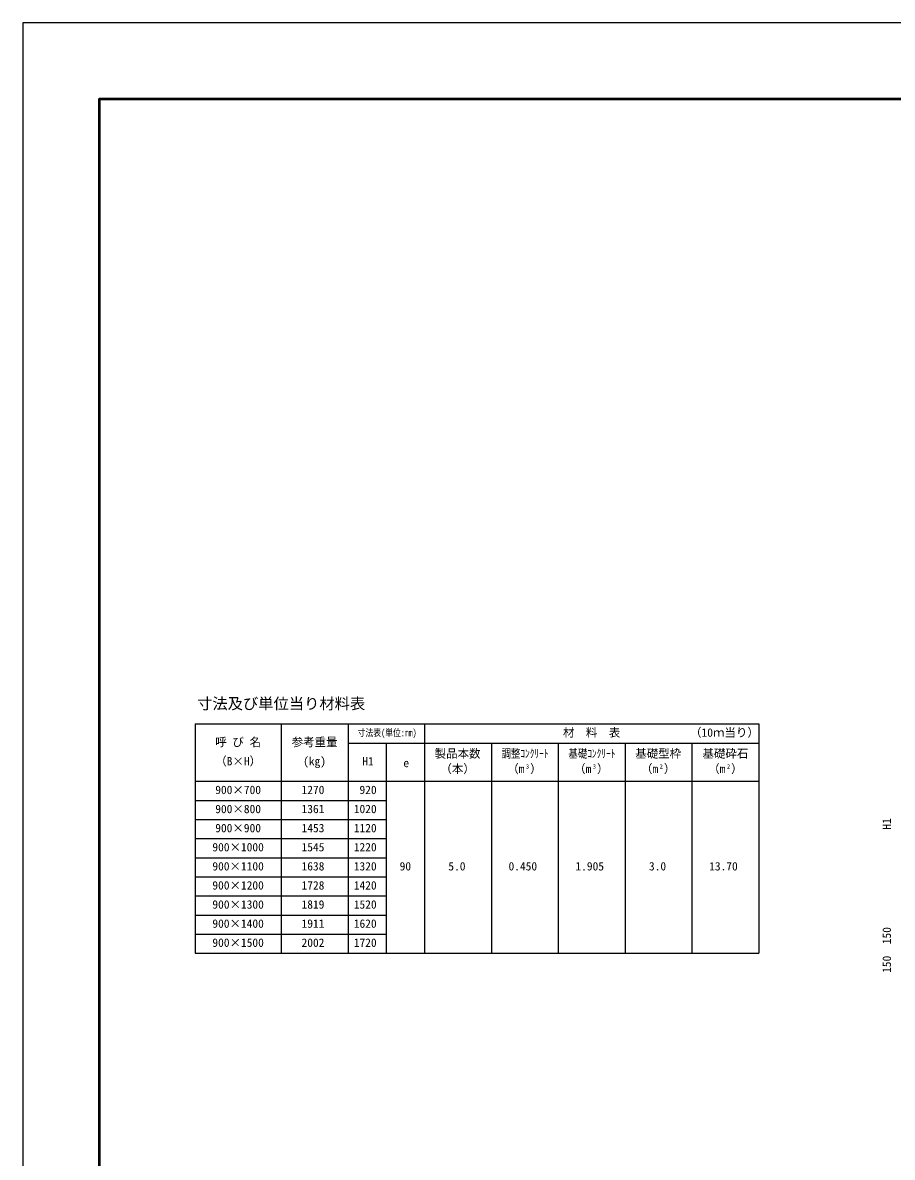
# Model space of a CAD drawing. Units: millimetres, scale not verified. Extents: x -16800 to 16800, y -5940 to 5940.
# Drawn here: x -16800 to -12249, y 0 to 5940 of the extents above; entities that cross this region are included whole.
import ezdxf
from ezdxf.enums import TextEntityAlignment as Align

# ---------------------------------------------------------------- set-up
doc = ezdxf.new("R2010")
doc.units = ezdxf.units.MM
doc.header["$LTSCALE"] = 20
for name, color, linetype, lineweight in [('0-0_DIM', 7, 'Continuous', 25), ('0-1_Defpoints', 5, 'Continuous', 25), ('0-3_HYO', 3, 'Continuous', 25), ('0-4_HYO2', 4, 'Continuous', 25), ('0-6_TXT', 7, 'Continuous', 25), ('0-7_WAKU', 3, 'Continuous', 25)]:
    doc.layers.add(name, color=color, linetype=linetype, lineweight=lineweight)
doc.styles.add('ＭＳ ゴシック', font='')
doc.styles.get('ＭＳ ゴシック').set_extended_font_data('MS Gothic')

msp = doc.modelspace()

# ---------------------------------------------------------------- linework, layer by layer
at = {"layer": '0-1_Defpoints'}
msp.add_lwpolyline([(-16800, -5940), (0, -5940), (0, 5940), (-16800, 5940)], close=True, dxfattribs=at)
at = {"layer": '0-3_HYO'}
for p, q in [((-15897.29, 2268.5), (-15897.29, 1068.5)), ((-15897.29, 2268.5), (-12947.29, 2268.5)), ((-15447.29, 2268.5), (-15447.29, 1068.5)), ((-15097.29, 2268.5), (-15097.29, 1068.5)), ((-14697.29, 2268.5), (-14697.29, 1068.5)), ((-12947.29, 2268.5), (-12947.29, 1068.5)), ((-15097.29, 2168.5), (-12947.29, 2168.5)), ((-14897.29, 2168.5), (-14897.29, 1068.5)), ((-14347.29, 2168.5), (-14347.29, 1068.5)), ((-13997.29, 2168.5), (-13997.29, 1068.5)), ((-13647.29, 2168.5), (-13647.29, 1068.5)), ((-13297.29, 2168.5), (-13297.29, 1068.5)), ((-15897.29, 1968.5), (-12947.29, 1968.5)), ((-15897.29, 1068.5), (-12947.29, 1068.5))]:
    msp.add_line(p, q, dxfattribs=at)
at = {"layer": '0-4_HYO2'}
for p, q in [((-15897.29, 1868.5), (-14897.29, 1868.5)), ((-15897.29, 1768.5), (-14897.29, 1768.5)), ((-15897.29, 1668.5), (-14897.29, 1668.5)), ((-15897.29, 1568.5), (-14897.29, 1568.5)), ((-15897.29, 1468.5), (-14897.29, 1468.5)), ((-15897.29, 1368.5), (-14897.29, 1368.5)), ((-15897.29, 1268.5), (-14897.29, 1268.5)), ((-15897.29, 1168.5), (-14897.29, 1168.5))]:
    msp.add_line(p, q, dxfattribs=at)
at = {"layer": '0-7_WAKU', "lineweight": 50}
msp.add_lwpolyline([(-16400, -5540), (-400, -5540), (-400, 5540), (-16400, 5540)], close=True, dxfattribs=at)

# ---------------------------------------------------------------- texts
at = {"layer": '0-0_DIM', "style": 'ＭＳ ゴシック'}
for s, p in [('H1', (-12242.62, 1715.44)), ('150', (-12242.62, 1115.44)), ('150', (-12242.62, 965.44))]:
    msp.add_text(s, height=43.99, rotation=90, dxfattribs=at).set_placement(p, align=Align.BOTTOM_LEFT)
at = {"layer": '0-6_TXT', "style": 'ＭＳ ゴシック'}
for s, height, p in [('寸法及び単位当り材料表', 58.65, (-15887.29, 2328.5)), ('呼 び 名', 43.99, (-15792.29, 2138.5)), ('参考重量', 43.99, (-15392.29, 2138.5)), ('材  料  表', 43.99, (-13972.29, 2188.5)), ('（', 43.99, (-13307.29, 2188.5)), ('1', 43.99, (-13247.29, 2188.5)), ('0', 43.99, (-13217.29, 2188.5)), ('ｍ', 43.99, (-13187.29, 2188.5)), ('当', 43.99, (-13127.29, 2188.5)), ('り', 43.99, (-13067.29, 2188.5)), ('）', 43.99, (-13007.29, 2188.5)), ('製品本数', 43.99, (-14644.09, 2078.5)), ('基礎型枠', 43.99, (-13594.09, 2078.5)), ('基礎砕石', 43.99, (-13242.29, 2078.5)), ('（B×H）', 43.99, (-15792.29, 2038.5)), ('(kg)', 43.99, (-15332.29, 2038.5)), ('H1', 43.99, (-15022.8, 2038.2)), ('e', 43.99, (-14807.8, 2029.37)), ('（本）', 43.99, (-14614.09, 1998.5)), ('（m ）', 43.99, (-14264.09, 1998.5)), ('3', 21.99, (-14166.61, 2028.5)), ('（m ）', 43.99, (-13914.09, 1998.5)), ('3', 21.99, (-13816.61, 2028.5)), ('（m ）', 43.99, (-13564.09, 1998.5)), ('2', 21.99, (-13466.61, 2028.5)), ('（m ）', 43.99, (-13212.29, 1998.5)), ('2', 21.99, (-13114.81, 2028.5)), ('900×700', 43.99, (-15792.29, 1888.5)), ('1270', 43.99, (-15340.63, 1888.5)), (' 920', 43.99, (-15067.29, 1888.5)), ('900×800', 43.99, (-15792.29, 1788.5)), ('1361', 43.99, (-15340.63, 1788.5)), ('1020', 43.99, (-15067.29, 1788.5)), ('900×900', 43.99, (-15792.29, 1688.5)), ('1453', 43.99, (-15340.63, 1688.5)), ('1120', 43.99, (-15067.29, 1688.5)), ('900×1000', 43.99, (-15807.29, 1588.5)), ('1545', 43.99, (-15340.63, 1588.5)), ('1220', 43.99, (-15067.29, 1588.5)), ('900×1100', 43.99, (-15807.29, 1488.5)), ('1638', 43.99, (-15340.63, 1488.5)), ('1320', 43.99, (-15067.29, 1488.5)), ('90', 43.99, (-14827.29, 1488.5)), ('5.0', 43.99, (-14572.29, 1488.5)), ('0.450', 43.99, (-14257.29, 1488.5)), ('1.905', 43.99, (-13907.29, 1488.5)), ('3.0', 43.99, (-13522.29, 1488.5)), ('13.70', 43.99, (-13207.29, 1488.5)), ('900×1200', 43.99, (-15807.29, 1388.5)), ('1728', 43.99, (-15340.63, 1388.5)), ('1420', 43.99, (-15067.29, 1388.5)), ('900×1300', 43.99, (-15807.29, 1288.5)), ('1819', 43.99, (-15340.63, 1288.5)), ('1520', 43.99, (-15067.29, 1288.5)), ('900×1400', 43.99, (-15807.29, 1188.5)), ('1911', 43.99, (-15340.63, 1188.5)), ('1620', 43.99, (-15067.29, 1188.5)), ('900×1500', 43.99, (-15807.29, 1088.5)), ('2002', 43.99, (-15340.63, 1088.5)), ('1720', 43.99, (-15067.29, 1088.5))]:
    msp.add_text(s, height=height, dxfattribs=at).set_placement(p, align=Align.BOTTOM_LEFT)
at = {"layer": '0-6_TXT', "style": 'ＭＳ ゴシック', "width": 0.8}
for s, height, p in [('寸法表(単位:㎜)', 36.66, (-15047.29, 2193.5)), ('調整ｺﾝｸﾘｰﾄ', 43.99, (-14294.09, 2078.5)), ('基礎ｺﾝｸﾘｰﾄ', 43.99, (-13944.09, 2078.5))]:
    msp.add_text(s, height=height, dxfattribs=at).set_placement(p, align=Align.BOTTOM_LEFT)

doc.saveas('drawing.dxf')
